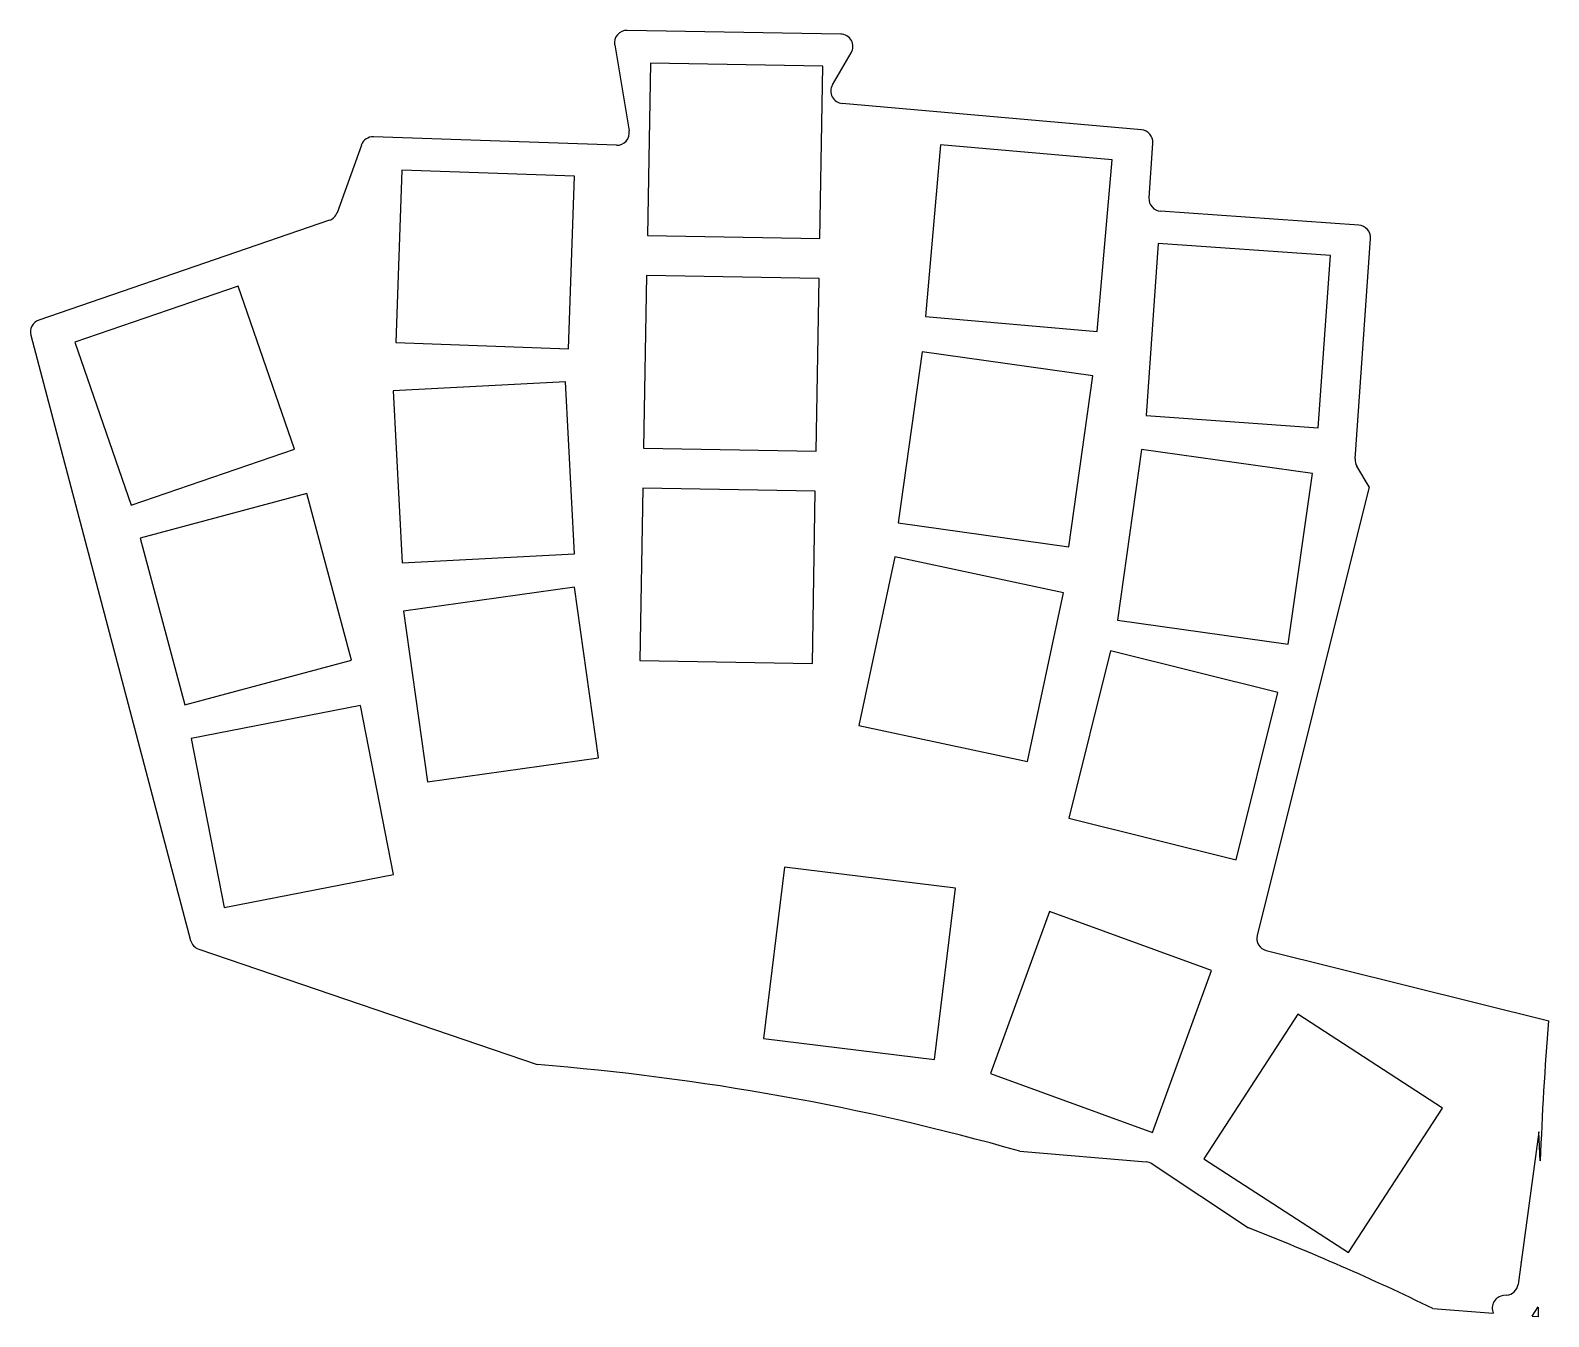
# Model space of a CAD drawing. Header units: millimetres. Extents: x 133 to 255, y -186 to -83.
import ezdxf

# ---------------------------------------------------------------- set-up
doc = ezdxf.new("R2010")
doc.units = ezdxf.units.MM

msp = doc.modelspace()

# ---------------------------------------------------------------- linework, layer by layer
for p, q in [((198, -82.96), (180.92, -82.66)), ((179.92, -83.83), (181.08, -90.69)), ((197.35, -87.01), (198.85, -84.46)), ((182.77, -85.29), (182.53, -99.09)), ((196.57, -85.53), (182.77, -85.29)), ((196.33, -99.33), (196.57, -85.53)), ((222.07, -90.61), (198.12, -88.52)), ((159.65, -91.84), (157.71, -97.25)), ((180.06, -91.86), (160.63, -91.18)), ((205.99, -91.81), (204.78, -105.56)), ((219.73, -93.02), (205.99, -91.81)), ((222.67, -96.07), (222.98, -91.68)), ((218.53, -106.76), (219.73, -93.02)), ((162.9, -93.86), (162.42, -107.65)), ((176.69, -94.34), (162.9, -93.86)), ((176.21, -108.14), (176.69, -94.34)), ((239.45, -98.24), (223.59, -97.13)), ((157.1, -97.86), (133.85, -105.86)), ((182.53, -99.09), (196.33, -99.33)), ((239.15, -116.96), (240.38, -99.31)), ((223.41, -99.73), (222.45, -113.49)), ((237.18, -100.69), (223.41, -99.73)), ((236.21, -114.46), (237.18, -100.69)), ((149.79, -103.12), (136.74, -107.62)), ((154.29, -116.17), (149.79, -103.12)), ((182.47, -102.29), (182.23, -116.09)), ((196.27, -102.53), (182.47, -102.29)), ((196.03, -116.33), (196.27, -102.53)), ((204.78, -105.56), (218.53, -106.76)), ((133.2, -107.06), (145.99, -155.49)), ((136.74, -107.62), (141.24, -120.66)), ((162.42, -107.65), (176.21, -108.14)), ((204.51, -108.4), (202.59, -122.07)), ((218.18, -110.32), (204.51, -108.4)), ((216.26, -123.99), (218.18, -110.32)), ((175.98, -110.78), (162.2, -111.5)), ((162.2, -111.5), (162.92, -125.28)), ((176.7, -124.56), (175.98, -110.78)), ((222.45, -113.49), (236.21, -114.46)), ((141.24, -120.66), (154.29, -116.17)), ((182.23, -116.09), (196.03, -116.33)), ((222.07, -116.2), (220.15, -129.87)), ((235.74, -118.12), (222.07, -116.2)), ((240.27, -119.2), (239.28, -117.53)), ((233.81, -131.79), (235.74, -118.12)), ((155.28, -119.73), (141.95, -123.31)), ((158.85, -133.06), (155.28, -119.73)), ((182.18, -119.29), (181.94, -133.08)), ((195.97, -119.53), (182.18, -119.29)), ((195.73, -133.33), (195.97, -119.53)), ((240.27, -119.2), (231.32, -155.09)), ((202.59, -122.07), (216.26, -123.99)), ((141.95, -123.31), (145.52, -136.64)), ((162.92, -125.28), (176.7, -124.56)), ((202.32, -124.8), (199.45, -138.3)), ((215.82, -127.67), (202.32, -124.8)), ((176.7, -127.21), (163.03, -129.13)), ((178.62, -140.87), (176.7, -127.21)), ((212.95, -141.17), (215.82, -127.67)), ((163.03, -129.13), (164.95, -142.79)), ((220.15, -129.87), (233.81, -131.79)), ((219.58, -132.32), (216.24, -145.71)), ((232.97, -135.66), (219.58, -132.32)), ((145.52, -136.64), (158.85, -133.06)), ((181.94, -133.08), (195.73, -133.33)), ((229.63, -149.05), (232.97, -135.66)), ((159.59, -136.69), (146.04, -139.32)), ((162.22, -150.23), (159.59, -136.69)), ((199.45, -138.3), (212.95, -141.17)), ((146.04, -139.32), (148.68, -152.87)), ((164.95, -142.79), (178.62, -140.87)), ((216.24, -145.71), (229.63, -149.05)), ((148.68, -152.87), (162.22, -150.23)), ((193.49, -149.64), (191.81, -163.34)), ((207.19, -151.32), (193.49, -149.64)), ((205.5, -165.02), (207.19, -151.32)), ((214.71, -153.19), (209.99, -166.15)), ((227.67, -157.91), (214.71, -153.19)), ((146.64, -156.18), (173.72, -165.43)), ((232.05, -156.3), (254.64, -161.93)), ((222.95, -170.87), (227.67, -157.91)), ((234.56, -161.39), (227.05, -172.97)), ((246.14, -168.91), (234.56, -161.39)), ((191.81, -163.34), (205.5, -165.02)), ((209.99, -166.15), (222.95, -170.87)), ((238.62, -180.48), (246.14, -168.91)), ((253.84, -170.81), (252.44, -181.23)), ((253.97, -173.13), (253.84, -170.81)), ((212.32, -172.35), (222.44, -173.22)), ((222.91, -173.38), (230.63, -178.5)), ((227.05, -172.97), (238.62, -180.48)), ((252.44, -181.24), (252.19, -183.03)), ((251.28, -183.89), (251.03, -183.91)), ((245.38, -184.95), (250.21, -185.32)), ((253.33, -185.57), (253.8, -184.83)), ((253.33, -185.57), (253.81, -185.6))]:
    msp.add_line(p, q)
for centre, radius, start, end in [((180.9, -83.66), 1, 89, 189.6031), ((197.98, -83.96), 1, 329.6028, 89), ((198.21, -87.52), 1, 149.6028, 265), ((180.09, -90.86), 1, 268, 9.6031), ((221.98, -91.61), 1, 355.9314, 85), ((160.59, -92.18), 1, 88, 160.2867), ((223.66, -96.14), 1, 175.9314, 266), ((156.77, -96.91), 1, 289, 340.2867), ((239.38, -99.24), 1, 356, 86), ((134.17, -106.81), 1, 109, 194.7921), ((240.15, -117.03), 1, 176, 210.6095), ((232.29, -155.33), 1, 166, 256), ((146.96, -155.24), 1, 194.7921, 251.1442), ((503.79, -182.47), 250, 535.2882, 537.8586), ((157.9, -364.81), 200, 434.2106, 445.4646), ((222.36, -174.22), 1, 56.4664, 85.1017), ((157.9, -364.81), 200, 424.0632, 428.6775), ((251.45, -181.09), 1, 351.8516, 352.3462), ((251.2, -182.89), 1, 274.7562, 351.8516), ((251.12, -184.91), 1, 94.7562, 204.7488), ((503.79, -182.47), 250, 540.5417, 540.7186)]:
    msp.add_arc(centre, radius, start, end)

doc.saveas('drawing.dxf')
